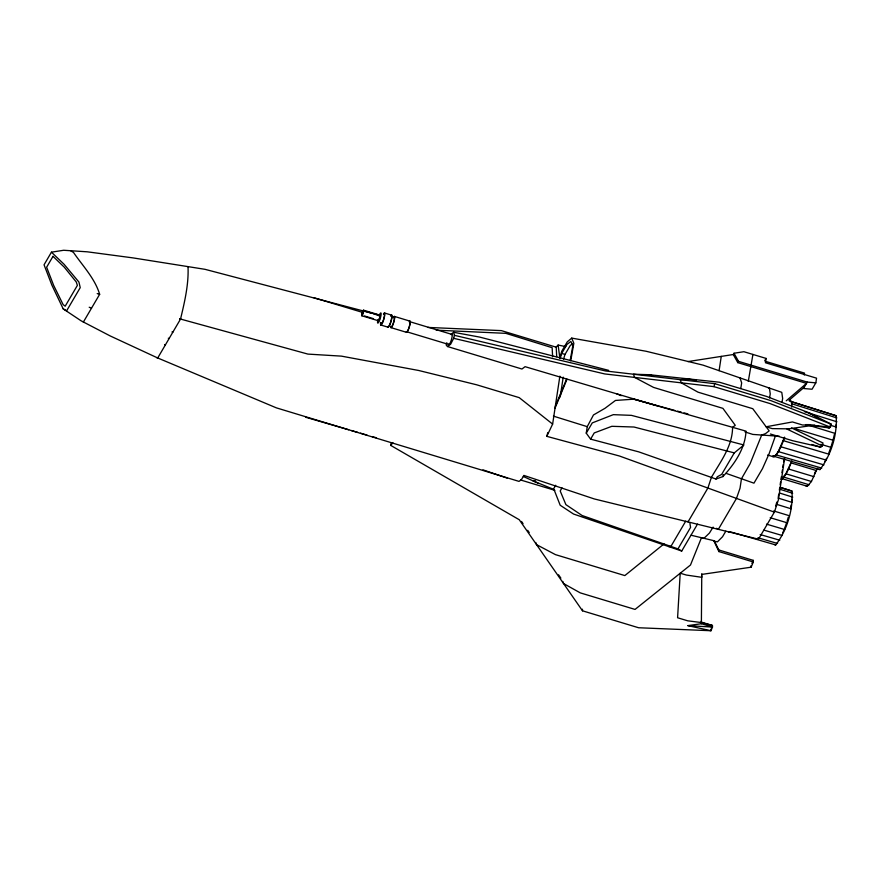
<?xml version="1.0" encoding="UTF-8"?>
<svg xmlns="http://www.w3.org/2000/svg" width="881" height="881" viewBox="0 0 881 881"><rect width="100%" height="100%" fill="white"/><g stroke="black" fill="none" stroke-linecap="round" stroke-linejoin="round"><path stroke-width="1.32" d="M701.761 573.762L701.386 623.715L712.498 627.063L710.967 630.73L638.582 627.746L582.495 610.808L519.25 519.724L390.812 445.456L390.757 443.848M378.599 319.285L378.72 320.255L380.096 316.72M774.377 544.557L775.709 544.932C787.041 530.34 793.385 509.493 791.942 491.069L780.258 487.391L791.942 491.069M818.57 469.21L819.903 469.584C831.235 454.992 837.578 434.157 836.135 415.733L790.675 401.406M740.778 388.532L741.659 382.927L740.018 377.916M784.685 458.098L778.341 500.034L774.366 512.136L619.431 456.006L546.804 436.348L552.629 424.091L559.875 376.132M560.217 396.924L563.212 377.145M586.261 433.144L587.242 426.657L593.464 414.973L605.027 408.277L615.478 400.448L633.868 399.17L746.009 431.15C745.238 448.627 734.203 464.408 722.927 476.566L715.978 479.033L638.747 451.865L590.589 439.145L586.261 433.144L592.274 422.902L613.33 414.654L631.424 415.358L743.916 444.993L734.28 452.889L721.693 474.352L717.288 476.797L715.978 479.033M719.094 370.692L721.264 356.398M722.927 476.566L723.235 474.518M748.288 381.396L752.925 354.437M687.918 361.584L733.256 354.525L734.016 353.248L743.883 351.706L766.096 358.424L765.446 362.741L816.544 378.169L815.828 382.839L812.073 389.237L803.505 388.51L807.26 382.101L815.828 382.839M778.319 496.884L778.727 494.197M779.344 490.155L779.751 487.457M780.159 484.759L780.566 482.061M780.973 479.374L781.381 476.676M781.987 472.634L782.394 469.936M782.802 467.249L783.209 464.551M783.616 461.853L784.024 459.155M804.265 374.998L804.551 373.126L765.115 361.221M769.553 397.937L770.247 393.917L769.509 388.73L769.124 387.97L768.518 388.4M781.954 402.496L782.658 398.498L781.777 392.342L703.06 365.141L646.081 351.255L571.736 338.106L567.287 341.828L561.803 351.167L559.6 358.479M570.723 360.836L573.839 343.315L571.736 338.106M570.205 360.351L572.815 345.804L570.866 341.432L566.946 344.46L561.682 353.424L560.206 358.226M378.522 314.958L205.009 269.322L133.064 257.902L87.274 251.812L63.674 250.27L51.45 252.175L44.05 264.796L51.858 285.103L63.201 308.879L81.206 320.871L110.213 335.947L157.71 357.983L180.539 319.054C184.614 301.941 188.831 284.277 188.016 266.668M446.81 342.742L446.215 345.099L447.526 346.541L521.948 369.018L525.076 366.672L656.433 405.623M447.526 346.541L450.654 344.196L453.66 338.315L454.409 335.331L453.638 332.28L451.105 334.196M453.66 338.315L604.751 373.94L713.973 386.638L714.722 383.664L770.82 400.602L831.146 424.135L830.398 427.12L829.296 427.946L805.774 424.631L809.496 424.62M770.39 434.003L792.614 440.709L820.674 447.152L822.248 445.973L822.997 442.989L791.435 427.88M546.804 436.348L547.795 432.582M775.687 505.947L776.822 502.06M563.587 359.074L565.018 354.426L570.271 345.462L572.243 343.953M775.379 436.029L769.08 453.792L762.483 468.637L753.96 483.162L726.098 473.361M819.903 469.584L772.758 455.973L774.113 456.358L775.985 454.86L778.253 451.579L784.553 437.218M805.95 485.894L807.304 486.279L811.445 481.5L817.326 468.296M566.681 378.786L555.294 406.46M566.912 379.491L555.041 408.123M701.827 574.401L751.141 567.199L753.321 561.979L718.885 551.572L713.797 540.67L691.045 535.219M751.956 563.499L753.266 560.36L718.841 549.964L714.271 540.813M807.304 486.279L781.755 478.57L785.896 473.791L790.962 462.877L816.511 470.586M70.634 250.733L73.519 252.473C82.77 265.963 94.829 278.341 99.663 294.287L83.398 322.017L82.99 321.521M555.691 485.266L553.686 488.68L560.184 505.242L573.542 514.041L681.718 551.032L697.499 524.129M562.012 487.865L560.195 490.97L565.899 504.637L582.099 515.506L677.985 548.874L681.718 551.032M590.589 439.145L594.235 432.934L611.843 426.305L634.001 427.021L734.28 452.889M786.237 400.8L806.511 383.389L737.793 362.631L738.553 361.353L734.016 353.248M764.84 360.549L766.096 358.424M685.748 521.123L670.915 546.407L668.767 546.605M677.985 548.874L690.572 527.411L689.922 523.446M713.103 527.113L709.425 533.071L704.459 537.839L703.556 538.434L701.463 537.718L690.495 565.007L635.047 609.421L580.26 592.869L563.565 583.552L562.794 581.427M725.812 531.166L722.53 536.749L717.409 541.881L713.643 541.055M774.366 512.136L758.508 539.183L594.257 498.932L523.898 475.41L521.42 479.627L519.019 481.389L276.37 407.859L156.917 357.642L157.721 357.95M390.812 445.456L392.838 442.57M556.065 347.169L558.114 345.055L565.767 346.618M789.057 400.282L804.254 387.233M664.032 543.896L624.827 575.579L555.459 554.634L536.551 544.645L535.78 542.509M379.81 315.861L373.665 313.834M814.727 425.094L787.041 429.113L822.248 445.973M710.912 629.111L710.967 630.73L687.885 625.631L701.386 623.715L701.342 620.929M535.461 480.729L533.038 480.883L552.772 488.999M809.43 424.906L802.58 425.016L792.437 421.955L766.096 426.778L772.197 428.618L788.88 428.849M427.935 327.424L501.355 330.617L556.219 347.191L556.693 356.64M436.194 330.166L505.848 333.348L552.156 347.698L552.618 356.772M831.146 424.135L808.769 412.715L766.723 396.483L719.513 382.233L649.297 374.711L633.483 374.216L634.639 377.42L653.548 387.409L722.916 408.355L735.25 425.325L732.585 427.329C732.452 446.348 720.449 461.699 711.385 477.425L707.884 488.052L688.028 521.904L687.62 521.332M687.885 625.631L712.498 627.063L712.443 625.455L701.331 622.096M779.388 436.26L752.826 434.421L744.985 431.921M180.528 319.076L179.691 318.823L180.583 318.889M805.774 424.631L830.398 427.12L770.071 403.586L713.973 386.638M714.722 383.664L605.5 370.967L454.409 335.331M701.397 622.548L687.731 620.819L677.588 617.757L680.209 573.201L686.31 575.04L701.794 577.319L701.75 575.7M633.769 399.181L674.813 410.458M453.638 332.28L479.671 337.093L608.65 370.361M702.014 622.812L712.443 625.455M677.445 411.141L681.376 412.176M684.008 412.87L687.94 413.905M179.691 318.823L307.91 354.096L341.443 356.133L418.64 370.472L476.676 384.799L519.217 397.639L552.629 424.091M97.207 293.593L99.663 294.287M836.135 415.733L789.321 401.02M363.413 310.74L361.948 315.2L363.413 310.74L371.11 313.063M775.985 454.86L821.742 468.119M757.935 537.784L777.549 543.467M729.875 531.695L775.709 544.932M778.253 451.579L823.966 464.904M760.182 534.536L779.773 540.24M305.608 417.231L348.711 429.752M351.321 430.512L357.851 432.406M360.461 433.166L366.992 435.06M372.223 436.58L376.143 437.725M780.753 446.733L826.411 460.157M763.959 530.131L782.218 535.494M783.319 440.665L828.933 454.2M766.492 524.129L784.74 529.547M820.927 444.321L831.334 447.449M770.225 517.72L787.14 522.796M738.553 361.353L807.26 382.101M696.32 380.251L689.184 379.237L680.143 379.645L681.299 382.839L697.994 392.166L752.781 408.707L769.157 430.875L765.49 433.639L761.68 435.071L750.083 463.758L741.461 478.768L740.029 488.217L736.483 498.415L718.345 529.338L716.495 528.336M825.596 426.822L829.296 427.946M649.297 374.711L653.195 375.89M561.682 353.424L565.018 354.426M384.645 313.03L391.858 315.211M394.501 316.455L410.05 321.158M409.874 321.708L452.085 334.461M811.742 444.453L820.674 447.152M363.6 310.189A2.951 0.551 -73.2 0 1 362.587 314.814A2.951 0.551 -73.2 0 1 361.871 313.911A2.951 0.551 -73.2 0 1 363.6 310.189L380.262 315.222M313.867 297.701L362.598 312.414M364.514 315.971L373.489 318.68M361.772 315.75L378.434 320.783M448.792 344.482L406.582 331.73A5.319 0.991 -73.2 0 0 408.52 328.921A5.319 0.991 -73.2 0 0 410.028 322.853M390.845 327.589L406.394 332.291M380.713 324.979L387.937 327.159M767.637 455.025L772.582 456.523A29.525 5.517 -73.2 0 0 784.63 437.461M788.396 468.945L813.945 476.665M785.896 473.791L811.445 481.5M783.627 477.073L809.176 484.781M520.616 479.991L554.854 490.332M794.464 428.507L833.47 440.357M773.672 510.969L789.277 515.704M807.91 425.038L835.199 433.419M776.712 504.373L791.006 508.755M829.891 425.071L836.377 427.087M553.422 416.129L587.242 426.657M777.901 497.996L792.184 502.423M804.496 411.658L836.95 421.801M779.773 493.085L792.757 497.148M791.424 403.652L836.862 417.924M779.685 489.197L792.669 493.272M172.004 331.928L172.83 332.192M482.964 469.848L507.093 478.075M168.304 338.227L169.13 338.513M164.604 344.537L165.419 344.834M89.201 307.238L91.536 308.152M616.348 393.609L621.204 395.701M523.325 476.478L538.016 483.14M63.201 308.879L66.626 310.817L80.237 287.624L78.927 282.063L64.071 264.278L51.45 252.175M818.218 418.167L808.769 412.715L810.795 414.499M521.508 521.442L523.05 523.666M527.686 530.329L529.228 532.553M558.554 574.797L560.867 578.134M733.256 354.525L737.793 362.631M558.114 345.055L559.688 356.717M753.266 560.36L753.321 561.979M751.086 565.591L751.141 567.199M718.841 549.964L718.885 551.572M582.44 609.2L582.495 610.808M791.777 499.252A25.472 4.757 -73.2 0 1 791.59 501.487M791.094 505.066A25.472 4.757 -73.2 0 1 790.686 507.324M788.297 517.191A25.472 4.757 -73.2 0 1 787.14 521.034M786.733 522.29A25.472 4.757 -73.2 0 1 784.575 528.347M784.134 529.481A25.472 4.757 -73.2 0 1 782.769 532.708M791.843 460.862A29.536 5.517 -73.2 0 1 781.59 479.154M729.765 532.256A29.525 5.517 -73.2 0 1 728.389 531.86M409.28 321.917A5.319 0.991 -73.2 0 1 410.006 322.127M383.731 314.198A5.319 0.991 -73.2 0 1 383.422 319.935A5.319 0.991 -73.2 0 1 380.878 322.875M383.433 313.999A6.332 1.178 -73.2 0 1 384.689 315.574A6.332 1.178 -73.2 0 1 381.925 324.021A6.332 1.178 -73.2 0 1 380.658 322.446M390.657 316.18A6.332 1.178 -73.2 0 1 391.263 320.717A6.332 1.178 -73.2 0 1 387.772 326.664M409.39 321.378A5.903 1.101 -73.2 0 1 409.291 327.027A5.903 1.101 -73.2 0 1 406.24 331.829M393.378 317.358A5.903 1.101 -73.2 0 1 394.611 318.426A5.903 1.101 -73.2 0 1 392.309 326.069A5.903 1.101 -73.2 0 1 390.679 326.322M391.538 316.18A5.319 0.991 -73.2 0 1 391.043 320.794A5.319 0.991 -73.2 0 1 388.851 325.992M379.05 315.805A5.319 0.991 -73.2 0 1 381.143 314.132A5.319 0.991 -73.2 0 1 378.709 322.204A5.319 0.991 -73.2 0 1 377.872 319.693M393.311 317.821A5.319 0.991 -73.2 0 1 393.818 321.631A5.319 0.991 -73.2 0 1 390.889 326.62M451.49 334.659A5.319 0.991 -73.2 0 1 451.391 339.736A5.319 0.991 -73.2 0 1 448.649 344.064M789.475 400.459A29.525 5.517 -73.2 0 1 791.7 407.176M835.893 424.983A25.472 4.757 -73.2 0 1 835.64 427.373M834.395 434.333A25.472 4.757 -73.2 0 1 832.853 440.577M832.49 441.844A25.472 4.757 -73.2 0 1 831.334 445.687M830.926 446.942A25.472 4.757 -73.2 0 1 828.768 453.01M826.51 458.351A25.472 4.757 -73.2 0 1 824.847 461.666M379.7 315.662A2.951 0.551 -73.2 0 1 380.317 316.202A2.951 0.551 -73.2 0 1 379.16 320.023A2.951 0.551 -73.2 0 1 378.345 320.155M815.883 470.52A25.978 4.846 -73.2 0 1 814.496 473.813M53.014 256.327L46.627 267.218L53.642 285.356L63.091 304.573L65.183 306.203L77.374 285.411L76.306 282.041L64.291 267.207L53.014 256.327"/></g></svg>
